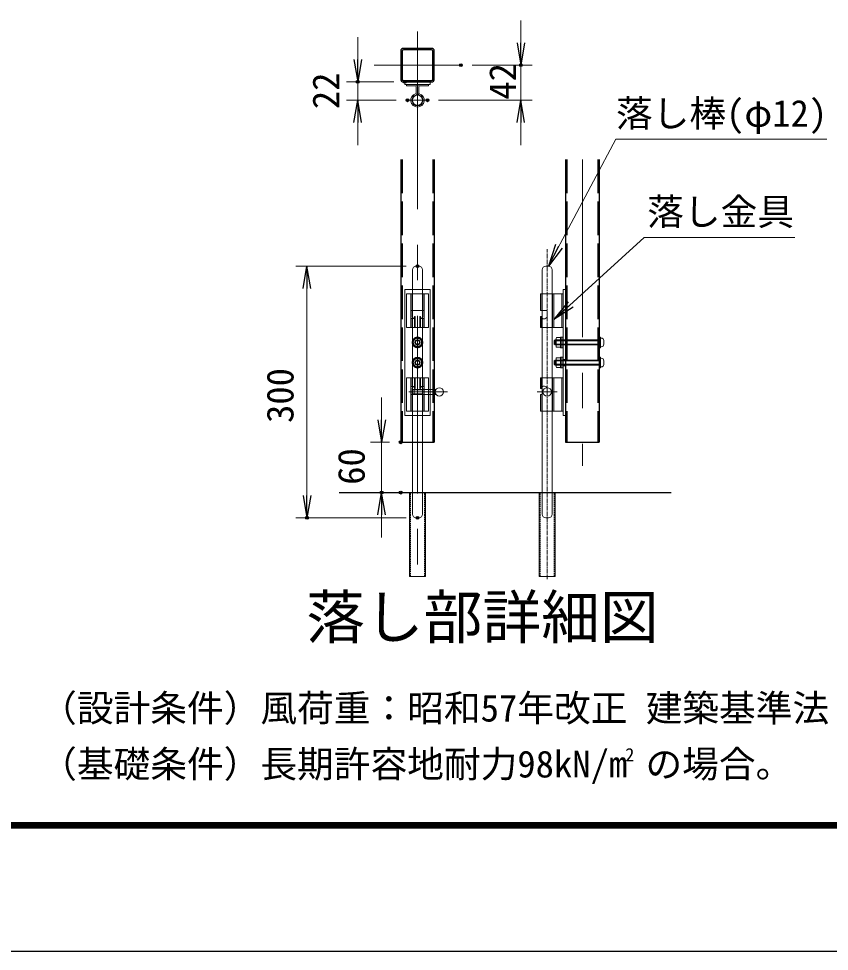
# Model space of a CAD drawing. Units: millimetres, scale not verified, with parts at other scales. Extents: x -4200 to 4200, y -2970 to 2970.
# Drawn here: x -621 to 828, y -2970 to -1302 of the extents above; entities that cross this region are included whole.
import ezdxf
from ezdxf.enums import TextEntityAlignment as Align

# ---------------------------------------------------------------- set-up
doc = ezdxf.new("R2010")
doc.units = ezdxf.units.MM
doc.header["$LTSCALE"] = 10
doc.header["$PDMODE"] = 32
doc.header["$PDSIZE"] = 5
for name, pattern in [('DASHED', [7.5, 6, -1.5]), ('USER1', [50.8, 31.75, -6.35, 6.35, -6.35]), ('USER2', [1.125, 0.75, -0.125, 0.125, -0.125]), ('USER3', [0.375, 0.25, -0.125])]:
    doc.linetypes.add(name, pattern=pattern)
for name, color, linetype, lineweight in [('0-0_D-STR-TXT', 7, 'Continuous', 13), ('0-1_D-STR4', 7, 'Continuous', 25), ('0-2_D-STR-DIM', 7, 'Continuous', 13), ('0-4_Defpoints', 6, 'Continuous', 25), ('0-6_D-STR1', 1, 'Continuous', 25), ('0-7_D-BMK', 2, 'USER1', 13), ('0-8_D-STR3', 3, 'Continuous', 13), ('0-C_D-TTL-TXT', 7, 'Continuous', 25), ('0-D_D-TTL', 7, 'Continuous', 25)]:
    doc.layers.add(name, color=color, linetype=linetype, lineweight=lineweight)
doc.layers.add('0-3_0', color=7, linetype='Continuous')
doc.styles.add('ＭＳ ゴシック', font='')
doc.styles.get('ＭＳ ゴシック').set_extended_font_data('MS Gothic')

# ---------------------------------------------------------------- blocks, each defined once
blk = doc.blocks.new('_Open')
at = {"layer": '0-3_0'}
blk.add_line((-10, 1.667), (0, 0), dxfattribs=at)
blk.add_lwpolyline([(-10, -1.667), (0, 0), (-10, 0)], dxfattribs=at)

msp = doc.modelspace()

# ---------------------------------------------------------------- linework, layer by layer
at = {"layer": '0-0_D-STR-TXT'}
for points in [[(823.53, -1517.8), (446.35, -1517.8), (326.8, -1743.09)], [(766.09, -1693.78), (497.14, -1693.78), (337.24, -1838.98)]]:
    msp.add_lwpolyline(points, dxfattribs=at)
at = {"layer": '0-1_D-STR4'}
msp.add_line((-47.97, -2149.86), (545.1, -2149.86), dxfattribs=at)
at = {"layer": '0-2_D-STR-DIM'}
for p, q in [((276.66, -1345.57), (276.66, -1305.57)), ((-14.94, -1375.57), (-14.94, -1335.57)), ((189.3, -1385.57), (296.66, -1385.57)), ((276.66, -1448.42), (276.66, -1385.57)), ((49.34, -1415.57), (-34.94, -1415.57)), ((-14.94, -1448.42), (-14.94, -1415.57)), ((54.02, -1448.42), (-34.94, -1448.42)), ((129.67, -1448.42), (296.66, -1448.42)), ((-14.94, -1488.42), (-14.94, -1528.42)), ((276.66, -1488.42), (276.66, -1528.42)), ((71.84, -1744.86), (-125.68, -1744.86)), ((-105.68, -1784.86), (-105.68, -2154.86)), ((27.76, -2019.86), (27.76, -1979.86)), ((41.84, -2059.86), (7.76, -2059.86)), ((27.76, -2059.86), (27.76, -2149.86)), ((41.84, -2149.86), (7.76, -2149.86)), ((71.84, -2194.86), (-125.68, -2194.86)), ((27.76, -2189.86), (27.76, -2229.86))]:
    msp.add_line(p, q, dxfattribs=at)
at = {"layer": '0-4_Defpoints'}
for p in [(169.3, -1385.57), (276.66, -1385.57), (-14.94, -1415.57), (69.34, -1415.57), (74.02, -1448.42), (109.67, -1448.42), (91.84, -1744.86), (61.84, -2059.86), (27.76, -2149.86), (61.84, -2149.86), (-105.68, -2194.86), (91.84, -2194.86)]:
    msp.add_point(p, dxfattribs=at)
at = {"layer": '0-6_D-STR1'}
for p, q in [((61.84, -1360.37), (61.84, -1410.77)), ((64.24, -1360.37), (64.24, -1410.77)), ((117.04, -1355.57), (66.64, -1355.57)), ((117.04, -1357.97), (66.64, -1357.97)), ((119.44, -1410.77), (119.44, -1360.37)), ((121.84, -1410.77), (121.84, -1360.37)), ((66.64, -1413.17), (117.04, -1413.17)), ((66.64, -1415.57), (117.04, -1415.57)), ((61.84, -1554.49), (61.84, -2059.86)), ((121.84, -1554.49), (121.84, -2059.86)), ((356.46, -1554.49), (356.46, -2059.86)), ((416.46, -1554.49), (416.46, -2059.86)), ((61.84, -2059.86), (121.84, -2059.86)), ((356.46, -2059.86), (416.46, -2059.86))]:
    msp.add_line(p, q, dxfattribs=at)
at = {"layer": '0-6_D-STR1', "linetype": 'DASHED'}
for p, q in [((64.24, -1554.49), (64.24, -2059.86)), ((119.44, -1554.49), (119.44, -2059.86)), ((358.86, -1554.49), (358.86, -2059.86)), ((414.06, -1554.49), (414.06, -2059.86))]:
    msp.add_line(p, q, dxfattribs=at)
at = {"layer": '0-6_D-STR1'}
for centre, radius, start, end in [((66.64, -1360.37), 4.8, 90, 180), ((66.64, -1360.37), 2.4, 90, 180), ((117.04, -1360.37), 4.8, 0, 90), ((117.04, -1360.37), 2.4, 0, 90), ((66.64, -1410.77), 4.8, 180, 270), ((66.64, -1410.77), 2.4, 180, 270), ((117.04, -1410.77), 4.8, 270, 0), ((117.04, -1410.77), 2.4, 270, 0)]:
    msp.add_arc(centre, radius, start, end, dxfattribs=at)
at = {"layer": '0-7_D-BMK'}
for p, q in [((91.84, -1325.75), (91.84, -2304.36)), ((169.3, -1385.57), (14.38, -1385.57)), ((91.84, -1466.25), (91.84, -1407.74)), ((74.02, -1448.42), (109.67, -1448.42)), ((386.46, -1554.49), (386.46, -2102.09)), ((145.58, -1969.86), (76.34, -1969.86)), ((305.53, -1969.86), (341.69, -1969.86))]:
    msp.add_line(p, q, dxfattribs=at)
at = {"layer": '0-7_D-BMK', "linetype": 'USER2'}
msp.add_line((323.61, -2304.36), (323.61, -1714.4), dxfattribs=at)
at = {"layer": '0-8_D-STR3'}
for p, q in [((69.34, -1415.57), (114.34, -1415.57)), ((69.34, -1420.07), (69.34, -1415.57)), ((114.34, -1420.07), (114.34, -1415.57)), ((69.34, -1420.07), (114.34, -1420.07)), ((72.09, -1422.47), (72.09, -1420.07)), ((72.34, -1422.47), (88.24, -1422.47)), ((77.59, -1422.47), (88.24, -1422.47)), ((89.44, -1435.57), (89.44, -1423.67)), ((91.84, -1435.57), (91.84, -1423.67)), ((94.24, -1435.57), (94.24, -1423.67)), ((95.44, -1422.47), (111.34, -1422.47)), ((111.34, -1422.47), (111.34, -1420.07)), ((89.59, -1744.86), (94.09, -1744.86)), ((325.86, -1744.86), (321.36, -1744.86)), ((82.84, -1751.61), (82.84, -2188.11)), ((100.84, -1751.61), (100.84, -2188.11)), ((314.61, -1751.61), (314.61, -2188.11)), ((332.61, -1751.61), (332.61, -2188.11)), ((69.34, -1786.86), (69.34, -2011.86)), ((69.34, -1786.86), (114.34, -1786.86)), ((72.34, -1794.36), (111.34, -1794.36)), ((72.34, -1794.36), (72.34, -1854.36)), ((79.69, -1794.36), (79.69, -1854.36)), ((82.09, -1794.36), (82.09, -1824.36)), ((101.59, -1794.36), (101.59, -1824.36)), ((103.99, -1794.36), (103.99, -1854.36)), ((111.34, -1794.36), (111.34, -1854.36)), ((114.34, -1786.86), (114.34, -2011.86)), ((311.46, -1824.36), (311.46, -1794.36)), ((311.46, -1794.36), (351.96, -1794.36)), ((313.86, -1824.36), (313.86, -1794.36)), ((333.36, -1854.36), (333.36, -1794.36)), ((335.76, -1854.36), (335.76, -1794.36)), ((349.56, -1854.36), (349.56, -1794.36)), ((351.96, -1786.86), (356.46, -1786.86)), ((351.96, -1854.36), (351.96, -1794.36)), ((356.46, -1786.86), (356.46, -2011.86)), ((103.99, -1824.36), (79.69, -1824.36)), ((82.09, -1824.36), (82.09, -1834.86)), ((101.59, -1834.86), (101.59, -1824.36)), ((311.46, -1824.36), (323.61, -1824.36)), ((323.61, -1834.86), (323.61, -1824.36)), ((82.09, -1839.19), (82.09, -1854.36)), ((86.59, -1834.86), (86.59, -1854.36)), ((86.59, -1834.86), (86.59, -1854.36)), ((86.59, -1834.96), (87.63, -1834.96)), ((87.63, -1834.96), (87.63, -1854.36)), ((96.05, -1834.96), (96.05, -1854.36)), ((97.09, -1834.96), (96.05, -1834.96)), ((97.09, -1834.86), (97.09, -1854.36)), ((101.59, -1839.19), (101.59, -1854.36)), ((311.46, -1834.86), (311.46, -1854.36)), ((311.46, -1834.86), (313.62, -1834.86)), ((313.62, -1834.86), (313.62, -1835.11)), ((313.62, -1838.27), (313.62, -1854.36)), ((72.34, -1854.36), (111.34, -1854.36)), ((311.46, -1854.36), (351.96, -1854.36)), ((336.36, -1878.36), (337.86, -1876.86)), ((336.36, -1884.36), (336.36, -1878.36)), ((418.86, -1878.36), (336.36, -1878.36)), ((337.86, -1885.86), (337.86, -1876.86)), ((418.86, -1876.86), (337.86, -1876.86)), ((339.66, -1887.86), (339.66, -1874.69)), ((347.16, -1872.74), (340.56, -1872.74)), ((340.56, -1877.05), (347.16, -1877.05)), ((347.16, -1890.74), (347.16, -1871.99)), ((349.56, -1871.99), (347.16, -1871.99)), ((347.16, -1889.99), (347.16, -1872.74)), ((349.56, -1890.74), (349.56, -1871.99)), ((349.56, -1890.74), (349.56, -1871.99)), ((351.96, -1871.99), (349.56, -1871.99)), ((351.96, -1890.74), (351.96, -1871.99)), ((416.46, -1890.74), (416.46, -1871.99)), ((418.86, -1871.99), (416.46, -1871.99)), ((418.86, -1890.74), (418.86, -1871.99)), ((418.86, -1873.49), (418.86, -1889.24)), ((420.21, -1873.49), (418.86, -1873.49)), ((424.71, -1877.99), (424.71, -1884.74)), ((418.86, -1884.36), (336.36, -1884.36)), ((336.36, -1884.36), (337.86, -1885.86)), ((418.86, -1885.86), (337.86, -1885.86)), ((340.56, -1885.67), (347.16, -1885.67)), ((347.16, -1889.99), (340.56, -1889.99)), ((349.56, -1890.74), (347.16, -1890.74)), ((351.96, -1890.74), (349.56, -1890.74)), ((418.86, -1890.74), (416.46, -1890.74)), ((420.21, -1889.24), (418.86, -1889.24)), ((336.36, -1914.36), (337.86, -1912.86)), ((336.36, -1920.36), (336.36, -1914.36)), ((418.86, -1914.36), (336.36, -1914.36)), ((337.86, -1921.86), (337.86, -1912.86)), ((418.86, -1912.86), (337.86, -1912.86)), ((339.66, -1923.86), (339.66, -1910.69)), ((347.16, -1908.74), (340.56, -1908.74)), ((340.56, -1913.05), (347.16, -1913.05)), ((347.16, -1926.74), (347.16, -1907.99)), ((349.56, -1907.99), (347.16, -1907.99)), ((347.16, -1925.99), (347.16, -1908.74)), ((349.56, -1926.74), (349.56, -1907.99)), ((349.56, -1926.74), (349.56, -1907.99)), ((351.96, -1907.99), (349.56, -1907.99)), ((351.96, -1926.74), (351.96, -1907.99)), ((351.96, -1911.74), (356.46, -1911.74)), ((416.46, -1926.74), (416.46, -1907.99)), ((418.86, -1907.99), (416.46, -1907.99)), ((418.86, -1926.74), (418.86, -1907.99)), ((418.86, -1909.49), (418.86, -1925.24)), ((420.21, -1909.49), (418.86, -1909.49)), ((424.71, -1913.99), (424.71, -1920.74)), ((418.86, -1920.36), (336.36, -1920.36)), ((336.36, -1920.36), (337.86, -1921.86)), ((418.86, -1921.86), (337.86, -1921.86)), ((340.56, -1921.67), (347.16, -1921.67)), ((347.16, -1925.99), (340.56, -1925.99)), ((349.56, -1926.74), (347.16, -1926.74)), ((351.96, -1926.74), (349.56, -1926.74)), ((351.96, -1922.99), (356.46, -1922.99)), ((418.86, -1926.74), (416.46, -1926.74)), ((420.21, -1925.24), (418.86, -1925.24)), ((111.34, -1944.36), (72.34, -1944.36)), ((72.34, -2004.36), (72.34, -1944.36)), ((79.69, -2004.36), (79.69, -1944.36)), ((82.09, -1959.53), (82.09, -1944.36)), ((86.59, -1963.86), (86.59, -1944.36)), ((87.63, -1963.76), (87.63, -1944.36)), ((96.05, -1963.76), (96.05, -1944.36)), ((97.09, -1963.86), (97.09, -1944.36)), ((97.09, -1963.86), (97.09, -1944.36)), ((101.59, -1959.53), (101.59, -1944.36)), ((103.99, -2004.36), (103.99, -1944.36)), ((111.34, -2004.36), (111.34, -1944.36)), ((311.46, -1944.36), (351.96, -1944.36)), ((311.46, -1963.86), (311.46, -1944.36)), ((313.62, -1960.45), (313.62, -1944.36)), ((333.36, -1944.36), (333.36, -2004.36)), ((335.76, -1944.36), (335.76, -2004.36)), ((349.56, -1944.36), (349.56, -2004.36)), ((351.96, -1944.36), (351.96, -2004.36)), ((82.09, -1963.86), (82.09, -1974.36)), ((124.84, -1965.36), (82.84, -1965.36)), ((100.84, -1966.26), (82.84, -1966.26)), ((85.84, -1965.36), (85.84, -1974.36)), ((86.59, -1963.76), (87.63, -1963.76)), ((97.09, -1963.76), (96.05, -1963.76)), ((100.84, -1966.26), (103.54, -1965.36)), ((101.59, -1974.36), (101.59, -1963.86)), ((311.46, -1963.86), (313.62, -1963.86)), ((313.62, -1963.86), (313.62, -1963.61)), ((323.61, -1963.86), (323.61, -1974.36)), ((79.69, -1974.36), (103.99, -1974.36)), ((82.09, -2004.36), (82.09, -1974.36)), ((100.84, -1973.46), (82.84, -1973.46)), ((124.84, -1974.36), (82.84, -1974.36)), ((100.84, -1973.46), (103.54, -1974.36)), ((101.59, -2004.36), (101.59, -1974.36)), ((311.46, -1974.36), (311.46, -2004.36)), ((311.46, -1974.36), (314.61, -1974.36)), ((313.86, -1974.36), (313.86, -2004.36)), ((69.34, -2011.86), (114.34, -2011.86)), ((111.34, -2004.36), (72.34, -2004.36)), ((311.46, -2004.36), (351.96, -2004.36)), ((89.59, -2194.86), (94.09, -2194.86)), ((325.86, -2194.86), (321.36, -2194.86))]:
    msp.add_line(p, q, dxfattribs=at)
at = {"layer": '0-8_D-STR3', "linetype": 'USER3'}
for p, q in [((79.32, -2299.86), (79.32, -2149.86)), ((104.37, -2299.86), (104.37, -2149.86)), ((311.08, -2299.86), (311.08, -2149.86)), ((336.13, -2299.86), (336.13, -2149.86))]:
    msp.add_line(p, q, dxfattribs=at)
at = {"layer": '0-8_D-STR3'}
for points in [[(351.96, -1786.86), (351.96, -2011.86), (356.46, -2011.86)], [(106.17, -2299.86), (77.52, -2299.86), (77.52, -2149.86)], [(106.17, -2299.86), (106.17, -2149.86), (77.52, -2149.86)], [(337.93, -2299.86), (309.28, -2299.86), (309.28, -2149.86)], [(337.93, -2299.86), (337.93, -2149.86), (309.28, -2149.86)]]:
    msp.add_lwpolyline(points, dxfattribs=at)
at = {"layer": '0-8_D-STR3', "linetype": 'DASHED'}
for points in [[(91.84, -1872.74), (84.37, -1877.05), (84.37, -1885.67), (91.84, -1889.99), (99.31, -1885.67), (99.31, -1877.05)], [(91.84, -1908.74), (84.37, -1913.05), (84.37, -1921.67), (91.84, -1925.99), (99.31, -1921.67), (99.31, -1913.05)]]:
    msp.add_lwpolyline(points, close=True, dxfattribs=at)
at = {"layer": '0-8_D-STR3'}
for centre, radius in [((91.84, -1448.42), 9), ((130.84, -1969.86), 7.5), ((323.61, -1969.86), 7.5)]:
    msp.add_circle(centre, radius, dxfattribs=at)
at = {"layer": '0-8_D-STR3', "linetype": 'DASHED'}
for centre, radius in [((91.84, -1881.36), 9.38), ((91.84, -1881.36), 7.47), ((91.84, -1881.36), 4.5), ((91.84, -1881.36), 3.6), ((91.84, -1917.36), 9.38), ((91.84, -1917.36), 7.47), ((91.84, -1917.36), 4.5), ((91.84, -1917.36), 3.6)]:
    msp.add_circle(centre, radius, dxfattribs=at)
at = {"layer": '0-8_D-STR3'}
for centre, radius, start, end in [((88.24, -1423.67), 3.6, 0, 90), ((88.24, -1423.67), 1.2, 0, 90), ((95.44, -1423.67), 3.6, 90, 180), ((95.44, -1423.67), 1.2, 90, 180), ((91.84, -1448.42), 12.15, 105.64421, 74.35579), ((91.84, -1448.42), 9.75, 105.64421, 74.35579), ((88.24, -1435.57), 1.2, 285.64421, 0), ((88.24, -1435.57), 3.6, 285.64421, 0), ((95.44, -1435.57), 3.6, 180, 254.35579), ((95.44, -1435.57), 1.2, 180, 254.35579), ((89.59, -1751.61), 6.75, 90, 180), ((94.09, -1751.61), 6.75, 0, 90), ((321.36, -1751.61), 6.75, 90, 180), ((325.86, -1751.61), 6.75, 0, 90), ((317.53, -1833.05), 6.34, 196.56618, 343.43382), ((318.02, -1834.98), 4.4, 178.39007, 262.24067), ((342.67, -1874.89), 3.02, 134.39087, 225.60913), ((350.44, -1881.36), 10.78, 156.42363, 203.57637), ((420.21, -1877.99), 4.5, 0, 90), ((342.69, -1887.83), 3.03, 134.68187, 225.31813), ((420.21, -1884.74), 4.5, 270, 0), ((342.67, -1910.89), 3.02, 134.39087, 225.60913), ((350.44, -1917.36), 10.78, 156.42363, 203.57637), ((420.21, -1913.99), 4.5, 0, 90), ((342.69, -1923.83), 3.03, 134.68187, 225.31813), ((420.21, -1920.74), 4.5, 270, 0), ((317.53, -1965.67), 6.34, 31.15279, 163.43382), ((318.02, -1963.74), 4.4, 97.75933, 181.60993), ((89.59, -2188.11), 6.75, 180, 270), ((94.09, -2188.11), 6.75, 270, 0), ((321.36, -2188.11), 6.75, 180, 270), ((325.86, -2188.11), 6.75, 270, 0)]:
    msp.add_arc(centre, radius, start, end, dxfattribs=at)
for centre, major_axis, ratio, start_param, end_param in [((83.14, -1834.9), (0, -4.5), 0.766727, 4.7027468, 7.8636238), ((84.86, -1834.9), (0, -4.5), 0.615242, 4.7027468, 6.0032469), ((100.54, -1834.9), (0, -4.5), 0.766727, 4.7027468, 7.8636238), ((98.82, -1834.9), (0, -4.5), 0.615242, 0.2799384, 1.5804385), ((83.14, -1963.82), (0, 4.5), 0.766727, 4.7027468, 7.8636238), ((84.86, -1963.82), (0, 4.5), 0.615242, 0.2799384, 1.5804385), ((100.54, -1963.82), (0, 4.5), 0.766727, 4.7027468, 7.8636238), ((98.82, -1963.82), (0, 4.5), 0.615242, 4.7027468, 6.0032469)]:
    msp.add_ellipse(centre, major_axis=major_axis, ratio=ratio, start_param=start_param, end_param=end_param, dxfattribs=at)
at = {"layer": '0-D_D-TTL', "color": 2}
msp.add_lwpolyline([(-4200, 2970.03), (4200, 2970.03), (4200, -2969.97), (-4200, -2969.97)], close=True, dxfattribs=at)
at = {"layer": '0-D_D-TTL'}
for points in [[(-3930, 2750.03), (3930, 2750.03), (3930, -2749.97), (-3930, -2749.97)], [(-3927.5, 2747.53), (3927.5, 2747.53), (3927.5, -2747.47), (-3927.5, -2747.47)], [(-3925, 2745.03), (3925, 2745.03), (3925, -2744.97), (-3925, -2744.97)], [(-3922.5, 2742.53), (3922.5, 2742.53), (3922.5, -2742.47), (-3922.5, -2742.47)], [(-3920, 2740.03), (3920, 2740.03), (3920, -2739.97), (-3920, -2739.97)]]:
    msp.add_lwpolyline(points, close=True, dxfattribs=at)

# ---------------------------------------------------------------- block references
at = {"layer": '0-0_D-STR-TXT', "xscale": 4, "yscale": 4}
for p, rotation in [((325.86, -1744.86), 242.04742), ((335.76, -1840.32), 222.24226)]:
    msp.add_blockref('_Open', p, dxfattribs=dict(at, rotation=rotation))
at = {"layer": '0-2_D-STR-DIM', "xscale": 4, "yscale": 4}
for p, rotation in [((276.66, -1385.57), 270), ((-14.94, -1415.57), 270), ((-14.94, -1448.42), 90), ((276.66, -1448.42), 90), ((-105.68, -1744.86), 90), ((27.76, -2059.86), 270), ((27.76, -2149.86), 90), ((-105.68, -2194.86), 270)]:
    msp.add_blockref('_Open', p, dxfattribs=dict(at, rotation=rotation))

# ---------------------------------------------------------------- texts
at = {"layer": '0-0_D-STR-TXT', "style": 'ＭＳ ゴシック'}
for s, height, p in [('落し棒(φ12)', 48.09, (446.53, -1510.25)), ('落し金具', 48.09, (502.32, -1686.23)), ('（設計条件）風荷重：昭和57年改正 建築基準法・同施行令に基づく風圧力に準拠。', 48.09, (-582.45, -2573.57)), ('（基礎条件）長期許容地耐力98kN/m の場合。', 48.09, (-582.45, -2673.57)), ('2', 24.05, (463.02, -2637.76))]:
    msp.add_text(s, height=height, dxfattribs=at).set_placement(p, align=Align.BOTTOM_LEFT)
at = {"layer": '0-2_D-STR-DIM', "style": 'ＭＳ ゴシック'}
for s, p in [('42', (282.33, -1447.35)), ('22', (-33.45, -1464.22)), ('300', (-115.28, -2025.28)), ('60', (12.01, -2135.87))]:
    msp.add_text(s, height=48.09, rotation=90, dxfattribs=at).set_placement(p, align=Align.BOTTOM_LEFT)
at = {"layer": '0-C_D-TTL-TXT', "style": 'ＭＳ ゴシック'}
msp.add_text('落し部詳細図', height=76.98, dxfattribs=at).set_placement((-107.11, -2433.86), align=Align.BOTTOM_LEFT)

doc.saveas('drawing.dxf')
